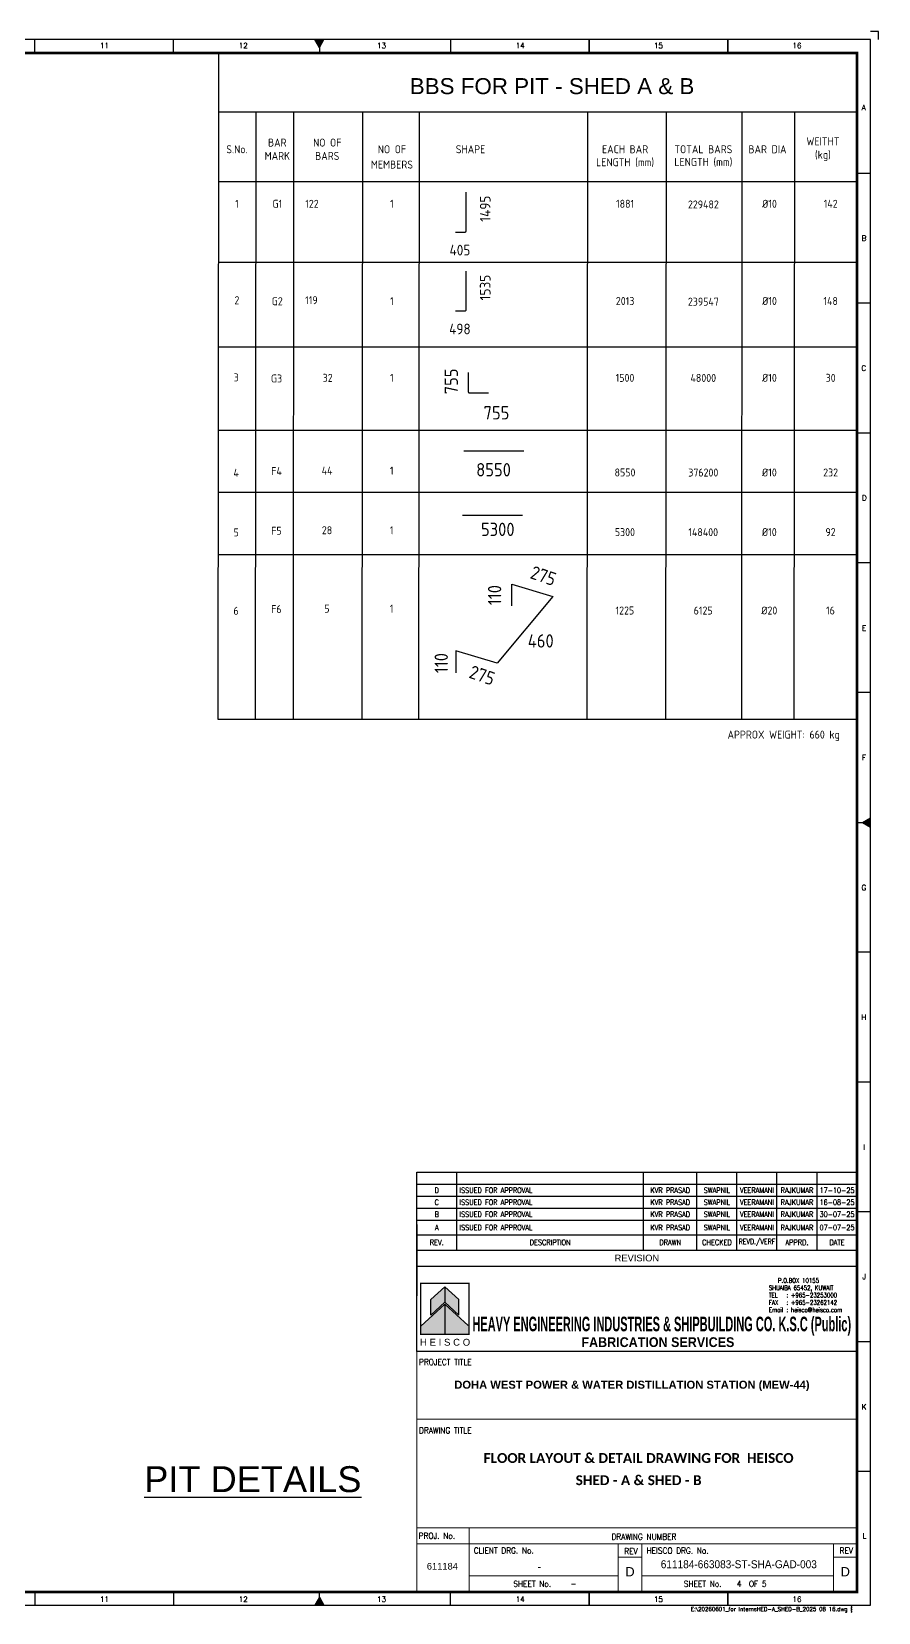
# Model space of a CAD drawing. Header units: millimetres. Extents: x -1055 to 11244, y -20673 to 2560.
# Drawn here: x 3557 to 3874, y 0 to 593 of the extents above; entities that cross this region are included whole.
import ezdxf
from ezdxf.enums import TextEntityAlignment as Align

# ---------------------------------------------------------------- set-up
doc = ezdxf.new("R2010")
doc.units = ezdxf.units.MM
for name, color, linetype in [('BORDER', 6, 'Continuous'), ('HEISCO', 7, 'Continuous'), ('TABLE', 4, 'Continuous')]:
    doc.layers.add(name, color=color, linetype=linetype)
doc.styles.add('ACISOTS', font='isocp.shx')
doc.styles.add('arial', font='arial.ttf')
doc.styles.add('HEISCO', font='ariblk.ttf')
doc.styles.add('HEISCO.', font='arial.ttf')
doc.styles.add('LOGO', font='ROMANS.SHX')
doc.styles.add('ROMANS', font='romans.shx', dxfattribs={"width": 0.8})
doc.styles.get("Standard").update_dxf_attribs({"font": 'arial.ttf'})

# ---------------------------------------------------------------- blocks, each defined once
blk = doc.blocks.new('A1B')
at = {"layer": 'BORDER', "color": 1}
for p, q in [((523.88, 585), (523.88, 590)), ((575.81, 585), (575.81, 590)), ((679.69, 590), (679.69, 585)), ((731.63, 590), (731.63, 585)), ((731.63, 585), (731.63, 590)), ((731.63, 590), (731.63, 585)), ((783.56, 590), (783.56, 585)), ((783.56, 585), (783.56, 590)), ((837, 539.83), (832, 539.83)), ((837, 491.17), (832, 491.17)), ((837, 442.5), (832, 442.5)), ((837, 393.84), (832, 393.84)), ((837, 345.17), (832, 345.17)), ((837, 247.84), (832, 247.84)), ((837, 199.17), (832, 199.17)), ((837, 150.51), (832, 150.51)), ((837, 101.84), (832, 101.84)), ((837, 53.17), (832, 53.17)), ((523.88, 8), (523.88, 3)), ((575.81, 8), (575.81, 3)), ((679.69, 3), (679.69, 8)), ((731.63, 3), (731.63, 8)), ((731.63, 8), (731.63, 3)), ((731.63, 3), (731.63, 8)), ((783.56, 3), (783.56, 8)), ((783.56, 8), (783.56, 3))]:
    blk.add_line(p, q, dxfattribs=at)
at = {"layer": 'BORDER'}
for p, q in [((630.5, 587), (628.77, 590)), ((630.5, 590), (630.5, 585)), ((630.5, 587), (632.23, 590)), ((832, 296.5), (837, 296.5)), ((834, 296.5), (837, 298.23)), ((834, 296.5), (837, 294.77)), ((630.5, 6), (628.77, 3)), ((630.5, 3), (630.5, 8)), ((630.5, 6), (632.23, 3))]:
    blk.add_line(p, q, dxfattribs=at)
at = {"layer": 'BORDER', "color": 1}
blk.add_lwpolyline([(840, 590), (840, 593), (837, 593)], dxfattribs=at)
at = {"layer": 'BORDER'}
blk.add_lwpolyline([(837, 3), (837, 590), (3, 590), (3, 3)], close=True, dxfattribs=at)
at = {"layer": 'BORDER', "const_width": 1}
blk.add_lwpolyline([(8, 8), (832, 8), (832, 585), (8, 585)], close=True, dxfattribs=at)
at = {"layer": 'BORDER'}
for points in [[(632.23, 590), (628.77, 590), (630.5, 587)], [(837, 298.23), (837, 294.77), (834, 296.5)], [(632.23, 3), (628.77, 3), (630.5, 6)]]:
    blk.add_solid(points, dxfattribs=at)
at = {"color": 11, "insert": (830.38, 1.34), "char_height": 1.5, "width": 401.355, "attachment_point": 6, "style": 'ROMANS'}
blk.add_mtext('{\\W1;\\C1;E:\\20260601_for Interns\\SHED-A_SHED-B_2025 08 16.dwg }', dxfattribs=at)
at = {"layer": 'BORDER', "color": 1, "style": 'ROMANS'}
for s, p in [('11', (549.97, 586.75)), ('12', (601.96, 586.75)), ('13', (653.79, 586.75)), ('14', (705.77, 586.75)), ('15', (757.56, 586.75)), ('16', (809.48, 586.75)), ('A', (834.52, 563.52)), ('B', (834.65, 514.55)), ('C', (834.51, 465.84)), ('D', (834.75, 417.17)), ('E', (834.61, 368.4)), ('F', (834.66, 319.81)), ('G', (834.56, 271.07)), ('H', (834.57, 222.46)), ('I', (834.69, 173.82)), ('J', (834.67, 125.23)), ('K', (834.62, 76.36)), ('L', (834.8, 28.07)), ('11', (549.97, 4.25)), ('12', (601.96, 4.25)), ('13', (653.79, 4.25)), ('14', (705.77, 4.25)), ('15', (757.56, 4.25)), ('16', (809.48, 4.25))]:
    blk.add_text(s, height=2, dxfattribs=at).set_placement(p, align=Align.CENTER)
blk = doc.blocks.new('A$C61D9601B')
at = {"layer": 'HEISCO'}
for color, points in [(34, [(5.84, -8.9), (5.84, -15.38), (11.66, -10.02), (11.66, -3.54)]), (40, [(11.66, -3.54), (11.66, -10.02), (17.48, -15.38), (17.48, -8.9)]), (142, [(1.66, -19.99), (1.66, -23.3), (11.66, -23.3), (11.66, -10.78)]), (138, [(11.66, -10.78), (11.66, -23.3), (21.66, -23.3), (21.66, -19.99)])]:
    blk.add_hatch(color=color, dxfattribs=at).paths.add_polyline_path(points)
blk.add_line((11.66, -10.78), (11.66, -23.3))
blk.add_line((11.66, -10.78), (11.66, -23.3))
at = {"layer": 'HEISCO', "color": 142, "true_color": 0x00a8e1}
blk.add_line((11.66, -10.78), (1.66, -19.99), dxfattribs=at)
at = {"layer": 'HEISCO', "color": 138, "true_color": 0x004961}
for q in [(11.66, -23.3), (21.38, -19.73), (11.66, -23.3)]:
    blk.add_line((11.66, -10.78), q, dxfattribs=at)
at = {"layer": 'HEISCO', "color": 142, "true_color": 0x00a8e1, "const_width": 0.559}
blk.add_lwpolyline([(21.66, -23.3), (21.66, -2.17), (1.66, -2.17), (1.66, -23.3)], close=True, dxfattribs=at)
at = {"layer": 'HEISCO', "color": 34, "true_color": 0xa85400}
blk.add_lwpolyline([(5.84, -8.9), (11.66, -3.54), (11.66, -10.02), (5.84, -15.38)], close=True, dxfattribs=at)
at = {"layer": 'HEISCO', "color": 40, "true_color": 0xffc038}
blk.add_lwpolyline([(17.48, -8.9), (11.66, -3.54), (11.66, -10.02), (17.48, -15.38)], close=True, dxfattribs=at)
at = {"layer": 'HEISCO', "color": 7, "linetype": 'Continuous', "style": 'HEISCO.'}
blk.add_text('H E I S C O', height=2.8666, dxfattribs=at).set_placement((11.77, -26.65), align=Align.MIDDLE_CENTER)
blk = doc.blocks.new('165-HEISCO')
at = {"layer": 'HEISCO', "color": 6}
blk.add_lwpolyline([(0, 32), (165, 32), (165, 0), (0, 0)], close=True, dxfattribs=at)
at = {"layer": 'HEISCO', "xscale": 0.9, "yscale": 0.9, "zscale": 0.9}
blk.add_blockref('A$C61D9601B', (0.03, 27.46), dxfattribs=at)
at = {"layer": 'HEISCO', "color": 7, "linetype": 'ByBlock', "style": 'HEISCO', "width": 0.471616}
blk.add_text('HEAVY ENGINEERING INDUSTRIES & SHIPBUILDING CO. K.S.C (Public)', height=5.5, dxfattribs=at).set_placement((20.87, 7.57), (162.79, 7.57), align=Align.FIT)
at = {"layer": 'HEISCO', "color": 7, "linetype": 'ByBlock', "style": 'HEISCO', "width": 0.8}
blk.add_text('FABRICATION SERVICES', height=3.6667, dxfattribs=at).set_placement((90.37, 3.51), align=Align.MIDDLE_CENTER)
at = {"layer": 'HEISCO', "color": 3, "insert": (131.98, 27.45), "char_height": 1.65, "width": 30.9183, "attachment_point": 1, "style": 'LOGO'}
blk.add_mtext('\\pxsm1,ql;   {\\W0.9;P.O.BOX 10155\\P\\pt3,4;SHUAIBA 65452, KUWAIT \\P\\pt4;TEL^I: +965-23253000 \\PFAX^I: +965-23262142 \\PEmail^I: heisco@heisco.com}', dxfattribs=at)
blk = doc.blocks.new('*T29025')
at = {"layer": 'TABLE', "color": 4}
for p, q in [((0, 35.16), (165, 35.16)), ((0, 0), (0, 35.16)), ((15, 6), (15, 35.16)), ((85, 6), (85, 35.16)), ((105, 6), (105, 35.16)), ((120, 6), (120, 35.16)), ((135, 6), (135, 35.16)), ((150, 6), (150, 35.16)), ((165, 0), (165, 35.16)), ((0, 11.77), (165, 11.77)), ((0, 6), (15, 6)), ((0, 0), (165, 0))]:
    blk.add_line(p, q, dxfattribs=at)
at = {"layer": 'TABLE', "color": 8}
for p, q in [((0, 30.66), (165, 30.66)), ((0, 26.16), (165, 26.16)), ((0, 21.66), (165, 21.66)), ((0, 17.16), (165, 17.16))]:
    blk.add_line(p, q, dxfattribs=at)
at = {"layer": 'TABLE', "color": 0, "lineweight": -2}
blk.add_line((15, 6), (165, 6), dxfattribs=at)
at = {"layer": 'TABLE', "color": 7}
for s, insert, char_height, width, attachment_point, style in [('C', (7.5, 23.91), 2, 13, 5, 'ROMANS'), ('D', (7.5, 28.41), 2, 13, 5, 'ROMANS'), ('ISSUED FOR APPROVAL', (16, 28.41), 2, 68, 4, 'ROMANS'), ('ISSUED FOR APPROVAL', (16, 23.91), 2, 68, 4, 'ROMANS'), ('KVR PRASAD', (95, 28.41), 2, 18, 5, 'ROMANS'), ('KVR PRASAD', (95, 23.91), 2, 18, 5, 'ROMANS'), ('SWAPNIL', (112.5, 28.41), 2, 13, 5, 'ROMANS'), ('SWAPNIL', (112.5, 23.91), 2, 13, 5, 'ROMANS'), ('VEERAMANI', (127.5, 28.41), 2, 13, 5, 'ROMANS'), ('VEERAMANI', (127.5, 23.91), 2, 13, 5, 'ROMANS'), ('RAJKUMAR', (142.5, 28.41), 2, 13, 5, 'ROMANS'), ('RAJKUMAR', (142.5, 23.91), 2, 13, 5, 'ROMANS'), ('17-10-25', (157.5, 28.41), 2, 13, 5, 'ROMANS'), ('16-08-25', (157.5, 23.91), 2, 13, 5, 'ROMANS'), ('B', (7.5, 19.41), 2, 13, 5, 'ROMANS'), ('ISSUED FOR APPROVAL', (16, 19.41), 2, 68, 4, 'ROMANS'), ('KVR PRASAD', (95, 19.41), 2, 18, 5, 'ROMANS'), ('SWAPNIL', (112.5, 19.41), 2, 13, 5, 'ROMANS'), ('VEERAMANI', (127.5, 19.41), 2, 13, 5, 'ROMANS'), ('RAJKUMAR', (142.5, 19.41), 2, 13, 5, 'ROMANS'), ('30-07-25', (157.5, 19.41), 2, 13, 5, 'ROMANS'), ('{\\W0.9;REV.}', (7.5, 8.89), 2, 13, 5, 'ROMANS'), ('{\\W0.9;DESCRIPTION}', (50, 8.89), 2, 68, 5, 'ROMANS'), ('{\\W0.9;DRAWN}', (95, 8.89), 2, 18, 5, 'ROMANS'), ('{\\W0.9;CHECKED}', (112.5, 8.89), 2, 13, 5, 'ROMANS'), ('{\\W0.7;REVD./VERF}', (127.5, 8.89), 2, 13, 5, 'ROMANS'), ('{\\W0.9;APPRD.}', (142.5, 8.89), 2, 13, 5, 'ROMANS'), ('{\\W0.9;DATE}', (157.5, 8.89), 2, 13, 5, 'ROMANS'), ('{\\C7;REVISION}', (82.5, 3), 2.5, 163, 5, 'arial')]:
    blk.add_mtext(s, dxfattribs=dict(at, insert=insert, char_height=char_height, width=width, attachment_point=attachment_point, style=style))
at = {"layer": 'TABLE', "color": 3, "char_height": 2, "style": 'ROMANS'}
for s, insert, width, attachment_point in [('A', (7.5, 14.46), 13, 5), ('ISSUED FOR APPROVAL', (16, 14.46), 68, 4), ('KVR PRASAD', (95, 14.46), 18, 5), ('SWAPNIL', (112.5, 14.46), 13, 5), ('VEERAMANI', (127.5, 14.46), 13, 5), ('RAJKUMAR', (142.5, 14.46), 13, 5), ('07-07-25', (157.5, 14.46), 13, 5)]:
    blk.add_mtext(s, dxfattribs=dict(at, insert=insert, width=width, attachment_point=attachment_point))

msp = doc.modelspace()

# ---------------------------------------------------------------- linework, layer by layer
for p, q in [((3626.985107, 562.95298), (3626.804173, 335.28729)), ((3626.985107, 562.95298), (3866.305202, 562.95298)), ((3640.944018, 562.95298), (3640.763084, 335.28729)), ((3655.129507, 562.95298), (3654.948572, 335.28729)), ((3680.953492, 562.95298), (3680.772557, 335.28729)), ((3702.188995, 562.95298), (3702.00806, 335.28729)), ((3765.287529, 562.95298), (3765.106594, 335.28729)), ((3794.744988, 562.95298), (3794.564054, 335.28729)), ((3823.166612, 562.95298), (3822.985677, 335.28729)), ((3842.836051, 562.95298), (3842.655117, 335.28729)), ((3866.305202, 562.95298), (3866.124267, 335.28729)), ((3626.985107, 536.780022), (3626.964307, 536.780022)), ((3626.985107, 536.780022), (3866.305202, 536.780022)), ((3626.959686, 506.510464), (3866.27978, 506.510464)), ((3626.959686, 474.757291), (3866.27978, 474.757291)), ((3626.955554, 443.56951), (3866.275648, 443.56951)), ((3718.990873, 435.82543), (3741.481442, 435.82543)), ((3626.929847, 420.28876), (3866.249941, 420.28876)), ((3718.449736, 411.715345), (3740.940305, 411.715345)), ((3626.904141, 396.911523), (3866.224235, 396.911523)), ((3626.804173, 335.28729), (3866.124267, 335.28729))]:
    msp.add_line(p, q)
msp.add_lwpolyline([(3866.305202, 585), (3626.985107, 585), (3626.985107, 562.95298), (3866.305202, 562.95298)], close=True)
for points in [[(3715.817379, 517.860307), (3719.417379, 517.860307, 0.4142135624), (3719.867379, 518.310307), (3719.867379, 532.810307)], [(3715.817379, 488.278117), (3719.417379, 488.278117, 0.4142135624), (3719.867379, 488.728117), (3719.867379, 503.228117)], [(3720.626218, 465.182338), (3720.626218, 457.882338, 0.4142135624), (3720.876218, 457.632338), (3728.176218, 457.632338)]]:
    msp.add_lwpolyline(points, format="xyb")
msp.add_lwpolyline([(3736.894993, 377.679172), (3736.894993, 385.825278), (3752.358207, 381.228933), (3731.4193, 356.204384), (3715.956085, 360.80073), (3715.956085, 352.654624)])
at = {"layer": 'BORDER'}
for p, q in [((3701.305202, 165.335934), (3866.305202, 165.335934)), ((3701.305202, 145.711899), (3701.305202, 118.971188)), ((3866.305202, 145.711899), (3866.305202, 118.971188)), ((3701.305202, 130.149027), (3866.305202, 130.149027))]:
    msp.add_line(p, q, dxfattribs=at)
at = {"layer": 'BORDER', "color": 8, "lineweight": 0}
for p, q in [((3776.791096, 21), (3785.608981, 21)), ((3857.487317, 21), (3866.305202, 21))]:
    msp.add_line(p, q, dxfattribs=at)
at = {"layer": 'BORDER', "color": 6, "lineweight": 0}
msp.add_lwpolyline([(3701.305202, 98.149027), (3866.305202, 98.149027), (3866.305202, 8), (3701.305202, 8)], close=True, dxfattribs=at)
for points in [[(3701.305202, 72.800803), (3866.305202, 72.800803)], [(3701.305202, 32), (3866.305202, 32)], [(3720.971942, 32), (3720.971942, 8)], [(3701.305202, 26), (3866.305202, 26)], [(3776.791096, 26), (3776.791096, 8)], [(3785.608981, 26), (3785.608981, 8)], [(3857.487317, 26), (3857.487317, 8)]]:
    msp.add_lwpolyline(points, dxfattribs=at)
at = {"layer": 'BORDER', "color": 8, "lineweight": 0}
for points in [[(3720.971942, 14), (3776.791096, 14)], [(3785.608981, 14), (3857.487317, 14)]]:
    msp.add_lwpolyline(points, dxfattribs=at)

# ---------------------------------------------------------------- block references
for name, p in [('A1B', (3034.305202, 0)), ('*T29025', (3701.305202, 130.177839))]:
    msp.add_blockref(name, p)
at = {"layer": 'HEISCO'}
msp.add_blockref('165-HEISCO', (3701.305202, 98.149027), dxfattribs=at)

# ---------------------------------------------------------------- texts
at = {"color": 130}
msp.add_text('%%UPIT DETAILS', height=9.7125, dxfattribs=at).set_placement((3599.165683, 50.295894), align=Align.MIDDLE_LEFT)
at = {"insert": (3752.016508, 572.518939), "char_height": 6, "width": 139.8659985, "attachment_point": 5}
msp.add_mtext('BBS FOR PIT - SHED A & B', dxfattribs=at)
at = {"attachment_point": 5, "style": 'ACISOTS'}
for s, insert, char_height in [('BAR\\PMARK', (3649.050642, 548.888555), 3), ('NO OF\\PBARS', (3667.762913, 548.888555), 3), ('S.No.', (3633.928392, 548.888555), 3), ('405', (3717.481986, 511.092422), 4), ('498', (3717.481986, 481.510232), 4), ('755', (3731.180813, 450.078716), 5), ('8550', (3730.090533, 428.740549), 5), ('5300', (3731.670861, 406.384722), 5), ('460', (3747.776548, 364.563752), 5)]:
    msp.add_mtext(s, dxfattribs=dict(at, insert=insert, char_height=char_height))
at = {"char_height": 3, "width": 29.29783667, "attachment_point": 5, "style": 'ACISOTS'}
for s, insert in [('WEITHT\\P(kg)', (3853.519183, 548.888555)), ('NO OF', (3692.003104, 548.888555)), ('SHAPE', (3721.464447, 548.888555)), ('LENGTH (mm)', (3779.382238, 543.884709)), ('EACH BAR', (3779.382238, 548.888555)), ('TOTAL BARS', (3808.722113, 548.888555)), ('LENGTH (mm)', (3808.722113, 543.983198)), ('BAR DIA', (3832.744153, 548.888555)), ('MEMBERS', (3692.003104, 543.148391))]:
    msp.add_mtext(s, dxfattribs=dict(at, insert=insert))
at = {"color": 3, "char_height": 3, "attachment_point": 5, "style": 'ACISOTS'}
for s, insert in [('1', (3633.928392, 528.44795)), ('G1', (3649.050642, 528.44795)), ('229482', (3808.722113, 528.199759)), ('2', (3633.90297, 492.286569)), ('G2', (3649.025221, 491.910725)), ('3', (3633.640908, 463.353615)), ('G3', (3648.763158, 462.94018)), ('4', (3633.636775, 427.590243)), ('F4', (3648.759026, 428.208373)), ('44', (3667.70352, 428.412959)), ('5', (3633.611069, 405.234416)), ('F5', (3648.733319, 405.852546)), ('28', (3667.677813, 406.057132)), ('6', (3633.585362, 375.845183)), ('F6', (3648.707613, 376.463313)), ('5', (3667.652107, 376.667898))]:
    msp.add_mtext(s, dxfattribs=dict(at, insert=insert))
at = {"color": 3, "char_height": 3, "style": 'ACISOTS'}
for s, insert, width, attachment_point in [('122', (3659.512322, 529.94795), 17.93115939, 1), ('1', (3692.003104, 528.44795), 29.29783667, 5), ('1881', (3779.382238, 528.44795), 40.77226082, 5), ('%%C10', (3833.50285, 528.44795), 29.29783667, 5), ('142', (3856.434099, 528.44795), 29.29783667, 5), ('119', (3659.48554, 493.795654), 17.93115939, 1), ('1', (3692.003104, 491.946907), 29.29783667, 5), ('2013', (3779.382238, 492.001758), 88.34876826, 5), ('239547', (3808.722113, 491.753567), 29.29783667, 5), ('%%C10', (3833.50285, 492.001758), 29.29783667, 5), ('148', (3856.434099, 492.001758), 29.29783667, 5), ('32', (3667.927218, 463.195653), 27.86476399, 5), ('1', (3691.977683, 463.195653), 29.29783667, 5), ('1500', (3779.356817, 463.195653), 40.77226082, 5), ('48000', (3808.696691, 463.168898), 29.29783667, 5), ('%%C10', (3833.477428, 463.195653), 29.29783667, 5), ('30', (3856.408677, 463.195653), 29.29783667, 5), ('1', (3691.943712, 428.412959), 29.29783667, 5), ('8550', (3779.352685, 427.71174), 40.77226082, 5), ('376200', (3808.692559, 427.684985), 29.29783667, 5), ('%%C10', (3833.473296, 427.71174), 29.29783667, 5), ('232', (3856.404545, 427.71174), 46.10484409, 5), ('1', (3691.918005, 406.057132), 29.29783667, 5), ('5300', (3779.326978, 405.355913), 40.77226082, 5), ('148400', (3808.666852, 405.329158), 29.29783667, 5), ('%%C10', (3833.44759, 405.355913), 29.29783667, 5), ('92', (3856.378838, 405.355913), 29.29783667, 5), ('1', (3691.892299, 376.667898), 29.29783667, 5), ('1225', (3779.301272, 375.96668), 40.77226082, 5), ('6125', (3808.641146, 375.939925), 29.29783667, 5), ('%%C20', (3833.421883, 375.96668), 29.29783667, 5), ('16', (3856.353132, 375.96668), 29.29783667, 5), ('APPROX WEIGHT: 660 kg', (3838.824946, 328.989488), 52.09183717, 5)]:
    msp.add_mtext(s, dxfattribs=dict(at, insert=insert, width=width, attachment_point=attachment_point))
at = {"attachment_point": 5, "style": 'ACISOTS'}
for s, insert, char_height, rotation in [('1495', (3726.954466, 526.621712), 4, 90), ('1535', (3726.954466, 497.039522), 4, 90), ('755', (3714.232127, 461.85316), 5, 90), ('275', (3748.755276, 388.972455), 5, 340.94229549), ('110', (3730.486883, 381.736938), 5, 90), ('110', (3710.486586, 356.239482), 5, 90), ('275', (3725.830959, 351.661958), 5, 340.94229549)]:
    msp.add_mtext(s, dxfattribs=dict(at, insert=insert, char_height=char_height, rotation=rotation))
at = {"layer": 'BORDER', "color": 3, "style": 'ROMANS', "width": 0.9}
for s, p in [('PROJECT TITLE', (3702.1408, 93.08326)), ('DRAWING TITLE', (3702.167824, 67.457687)), ('PROJ. No.', (3702.045224, 27.940783)), ('DRAWING NUMBER', (3774.294597, 27.592499)), ('CLIENT DRG. No.', (3722.677016, 22.395512)), ('HEISCO DRG. No.', (3787.432004, 22.375753)), ('SHEET No.    -', (3737.503476, 9.923751)), ('SHEET No.   4  OF 5', (3801.389619, 9.923751))]:
    msp.add_text(s, height=2.25, dxfattribs=at).set_placement(p)
for p in [(3781.58033, 22.169694), (3862.276551, 22.380855)]:
    msp.add_text('REV', height=2.25, dxfattribs=at).set_placement(p, align=Align.CENTER)
at = {"layer": 'BORDER', "color": 7, "style": 'arial'}
for s, insert, char_height, width, attachment_point in [('{\\fArial|b1|i0|c0|p34;DOHA WEST POWER & WATER DISTILLATION STATION (MEW-44)}', (3781.944165, 85.242694), 3, 163.24464911, 5), ('{\\fCalibri|b1|i0|c0|p2;\\H1.2308x;FLOOR LAYOUT & DETAIL DRAWING FOR  HEISCO}', (3784.452797, 58.199416), 3, 163.24464911, 5), ('{\\fCalibri|b1|i0|c0|p2;\\H1.2308x;SHED - A & SHED - B}', (3784.452797, 49.880143), 3, 163.24464911, 5), ('611184', (3710.898043, 18.88991), 2.5, 24.94987634, 2), ('{\\W0.9;611184-663083-ST-SHA-GAD-003}', (3822.007762, 19.891511), 3, 8.71435516, 2), ('-', (3747.264521, 18.997342), 3, 47.48534094, 2), ('D', (3781.203724, 15.58733), 3.5, 6.29727831, 5), ('D', (3861.899945, 15.58733), 3.5, 8.40928889, 5)]:
    msp.add_mtext(s, dxfattribs=dict(at, insert=insert, char_height=char_height, width=width, attachment_point=attachment_point))

doc.saveas('drawing.dxf')
